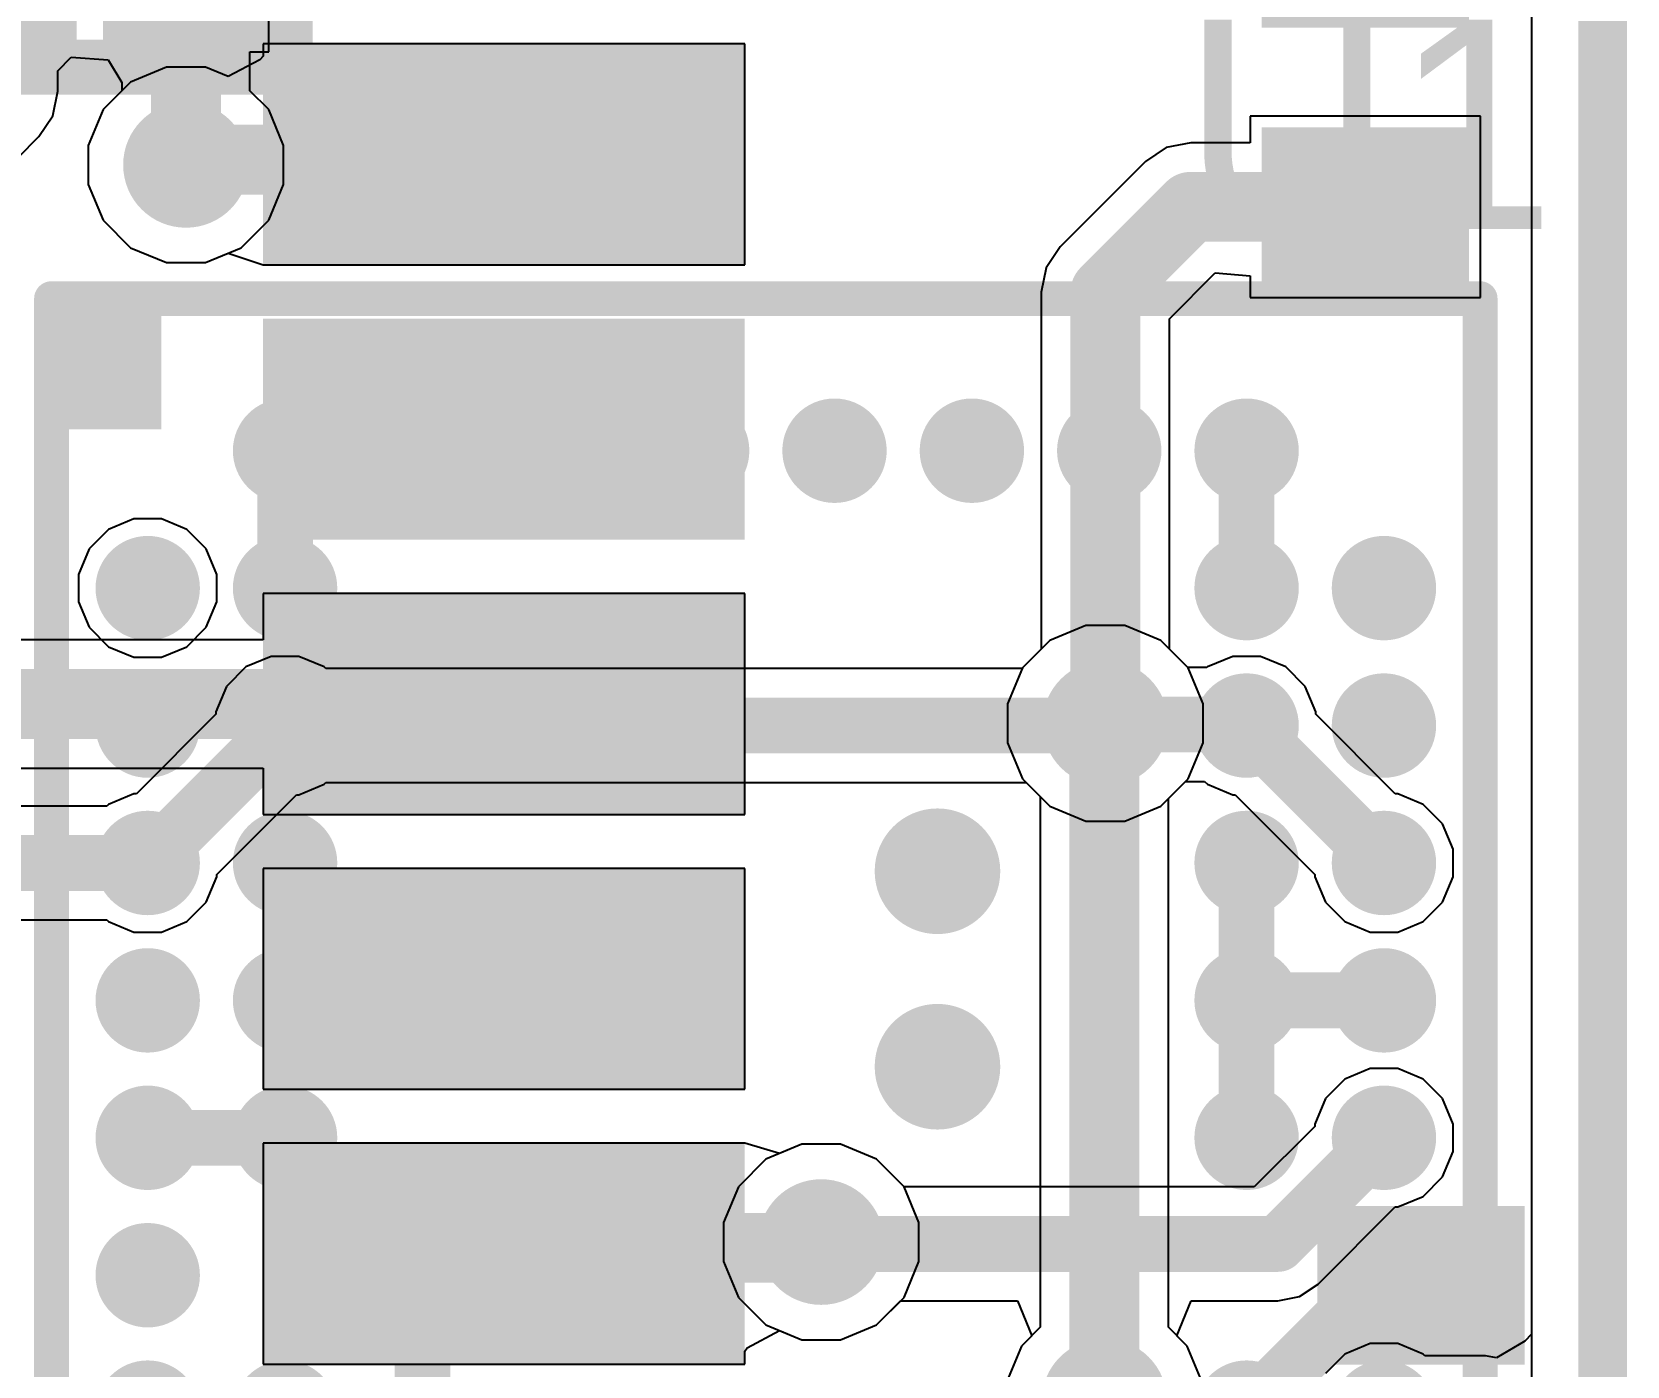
# Model space of a CAD drawing. Header units: millimetres. Extents: x -2.7 to 9.1, y -0.1 to 18.7.
# Drawn here: x 3.28 to 9.09, y 7.6 to 12.45 of the extents above; entities that cross this region are included whole.
import ezdxf

# ---------------------------------------------------------------- set-up
doc = ezdxf.new("R2010")
doc.units = ezdxf.units.MM
for name, color, linetype in [('BottomLayer', 5, 'Continuous'), ('BottomPaste', 16, 'Continuous'), ('BottomSolder', 6, 'Continuous'), ('Mechanical2', 216, 'Continuous'), ('TopLayer', 1, 'Continuous'), ('TopOverlay', 2, 'Continuous'), ('TopPaste', 8, 'Continuous'), ('TopSolder', 216, 'Continuous'), ('ViaHoleLayer', 16, 'Continuous')]:
    doc.layers.add(name, color=color, linetype=linetype)
doc.styles.add('Arial', font='', dxfattribs={"height": 0.2})
doc.styles.get('Arial').set_extended_font_data('Arial')

# ---------------------------------------------------------------- blocks, each defined once
blk = doc.blocks.new('50_FCCSP__5_2X5_5__3')
at = {"layer": 'TopLayer'}
h = blk.add_hatch(color=1, dxfattribs=at)
edge = h.paths.add_edge_path()
edge.add_arc((-1.75000158, 2.25000058), 0.1499997, 0, 360)
h = blk.add_hatch(color=1, dxfattribs=at)
edge = h.paths.add_edge_path()
edge.add_arc((-1.25000004, 2.25000058), 0.1499997, 0, 360)
h = blk.add_hatch(color=1, dxfattribs=at)
edge = h.paths.add_edge_path()
edge.add_arc((-0.75000104, 2.25000058), 0.1499997, 0, 360)
h = blk.add_hatch(color=1, dxfattribs=at)
edge = h.paths.add_edge_path()
edge.add_arc((-0.2499995, 2.25000058), 0.1499997, 0, 360)
h = blk.add_hatch(color=1, dxfattribs=at)
edge = h.paths.add_edge_path()
edge.add_arc((0.2499995, 2.25000058), 0.1499997, 0, 360)
h = blk.add_hatch(color=1, dxfattribs=at)
edge = h.paths.add_edge_path()
edge.add_arc((0.7499985, 2.25000058), 0.1499997, 0, 360)
h = blk.add_hatch(color=1, dxfattribs=at)
edge = h.paths.add_edge_path()
edge.add_arc((1.25000004, 2.25000058), 0.1499997, 0, 360)
h = blk.add_hatch(color=1, dxfattribs=at)
edge = h.paths.add_edge_path()
edge.add_arc((1.74999904, 2.25000058), 0.1499997, 0, 360)
h = blk.add_hatch(color=1, dxfattribs=at)
edge = h.paths.add_edge_path()
edge.add_arc((-2.25000058, 1.75000158), 0.1499997, 0, 360)
h = blk.add_hatch(color=1, dxfattribs=at)
edge = h.paths.add_edge_path()
edge.add_arc((-1.75000158, 1.75000158), 0.1499997, 0, 360)
h = blk.add_hatch(color=1, dxfattribs=at)
edge = h.paths.add_edge_path()
edge.add_arc((1.74999904, 1.75000158), 0.1499997, 0, 360)
h = blk.add_hatch(color=1, dxfattribs=at)
edge = h.paths.add_edge_path()
edge.add_arc((2.25000058, 1.75000158), 0.1499997, 0, 360)
h = blk.add_hatch(color=1, dxfattribs=at)
edge = h.paths.add_edge_path()
edge.add_arc((-2.25000058, 1.25000004), 0.1499997, 0, 360)
h = blk.add_hatch(color=1, dxfattribs=at)
edge = h.paths.add_edge_path()
edge.add_arc((-1.75000158, 1.25000004), 0.1499997, 0, 360)
h = blk.add_hatch(color=1, dxfattribs=at)
edge = h.paths.add_edge_path()
edge.add_arc((1.74999904, 1.25000004), 0.1499997, 0, 360)
h = blk.add_hatch(color=1, dxfattribs=at)
edge = h.paths.add_edge_path()
edge.add_arc((2.25000058, 1.25000004), 0.1499997, 0, 360)
h = blk.add_hatch(color=1, dxfattribs=at)
edge = h.paths.add_edge_path()
edge.add_arc((-2.25000058, 0.75000104), 0.1499997, 0, 360)
h = blk.add_hatch(color=1, dxfattribs=at)
edge = h.paths.add_edge_path()
edge.add_arc((-1.75000158, 0.75000104), 0.1499997, 0, 360)
h = blk.add_hatch(color=1, dxfattribs=at)
edge = h.paths.add_edge_path()
edge.add_arc((1.74999904, 0.75000104), 0.1499997, 0, 360)
h = blk.add_hatch(color=1, dxfattribs=at)
edge = h.paths.add_edge_path()
edge.add_arc((2.25000058, 0.75000104), 0.1499997, 0, 360)
h = blk.add_hatch(color=1, dxfattribs=at)
edge = h.paths.add_edge_path()
edge.add_arc((-2.25000058, 0.2499995), 0.1499997, 0, 360)
h = blk.add_hatch(color=1, dxfattribs=at)
edge = h.paths.add_edge_path()
edge.add_arc((-1.75000158, 0.2499995), 0.1499997, 0, 360)
h = blk.add_hatch(color=1, dxfattribs=at)
edge = h.paths.add_edge_path()
edge.add_arc((1.74999904, 0.2499995), 0.1499997, 0, 360)
h = blk.add_hatch(color=1, dxfattribs=at)
edge = h.paths.add_edge_path()
edge.add_arc((2.25000058, 0.2499995), 0.1499997, 0, 360)
h = blk.add_hatch(color=1, dxfattribs=at)
edge = h.paths.add_edge_path()
edge.add_arc((-2.25000058, -0.2499995), 0.1499997, 0, 360)
h = blk.add_hatch(color=1, dxfattribs=at)
edge = h.paths.add_edge_path()
edge.add_arc((-1.75000158, -0.2499995), 0.1499997, 0, 360)
h = blk.add_hatch(color=1, dxfattribs=at)
edge = h.paths.add_edge_path()
edge.add_arc((1.74999904, -0.2499995), 0.1499997, 0, 360)
h = blk.add_hatch(color=1, dxfattribs=at)
edge = h.paths.add_edge_path()
edge.add_arc((2.25000058, -0.2499995), 0.1499997, 0, 360)
h = blk.add_hatch(color=1, dxfattribs=at)
edge = h.paths.add_edge_path()
edge.add_arc((-2.25000058, -0.7499985), 0.1499997, 0, 360)
h = blk.add_hatch(color=1, dxfattribs=at)
edge = h.paths.add_edge_path()
edge.add_arc((2.25000058, -0.7499985), 0.1499997, 0, 360)
at = {"layer": 'TopOverlay'}
blk.add_hatch(color=2, dxfattribs=at).paths.add_polyline_path([(-2.5908, 2.32760012), (-2.20060012, 2.32760012), (-2.20060012, 2.794), (-2.5908, 2.794)])
at = {"layer": 'TopPaste'}
h = blk.add_hatch(color=8, dxfattribs=at)
edge = h.paths.add_edge_path()
edge.add_arc((-1.75000158, 2.25000058), 0.1499997, 0, 360)
h = blk.add_hatch(color=8, dxfattribs=at)
edge = h.paths.add_edge_path()
edge.add_arc((-1.25000004, 2.25000058), 0.1499997, 0, 360)
h = blk.add_hatch(color=8, dxfattribs=at)
edge = h.paths.add_edge_path()
edge.add_arc((-0.75000104, 2.25000058), 0.1499997, 0, 360)
h = blk.add_hatch(color=8, dxfattribs=at)
edge = h.paths.add_edge_path()
edge.add_arc((-0.2499995, 2.25000058), 0.1499997, 0, 360)
h = blk.add_hatch(color=8, dxfattribs=at)
edge = h.paths.add_edge_path()
edge.add_arc((0.2499995, 2.25000058), 0.1499997, 0, 360)
h = blk.add_hatch(color=8, dxfattribs=at)
edge = h.paths.add_edge_path()
edge.add_arc((0.7499985, 2.25000058), 0.1499997, 0, 360)
h = blk.add_hatch(color=8, dxfattribs=at)
edge = h.paths.add_edge_path()
edge.add_arc((1.25000004, 2.25000058), 0.1499997, 0, 360)
h = blk.add_hatch(color=8, dxfattribs=at)
edge = h.paths.add_edge_path()
edge.add_arc((1.74999904, 2.25000058), 0.1499997, 0, 360)
h = blk.add_hatch(color=8, dxfattribs=at)
edge = h.paths.add_edge_path()
edge.add_arc((-2.25000058, 1.75000158), 0.1499997, 0, 360)
h = blk.add_hatch(color=8, dxfattribs=at)
edge = h.paths.add_edge_path()
edge.add_arc((-1.75000158, 1.75000158), 0.1499997, 0, 360)
h = blk.add_hatch(color=8, dxfattribs=at)
edge = h.paths.add_edge_path()
edge.add_arc((1.74999904, 1.75000158), 0.1499997, 0, 360)
h = blk.add_hatch(color=8, dxfattribs=at)
edge = h.paths.add_edge_path()
edge.add_arc((2.25000058, 1.75000158), 0.1499997, 0, 360)
h = blk.add_hatch(color=8, dxfattribs=at)
edge = h.paths.add_edge_path()
edge.add_arc((-2.25000058, 1.25000004), 0.1499997, 0, 360)
h = blk.add_hatch(color=8, dxfattribs=at)
edge = h.paths.add_edge_path()
edge.add_arc((-1.75000158, 1.25000004), 0.1499997, 0, 360)
h = blk.add_hatch(color=8, dxfattribs=at)
edge = h.paths.add_edge_path()
edge.add_arc((1.74999904, 1.25000004), 0.1499997, 0, 360)
h = blk.add_hatch(color=8, dxfattribs=at)
edge = h.paths.add_edge_path()
edge.add_arc((2.25000058, 1.25000004), 0.1499997, 0, 360)
h = blk.add_hatch(color=8, dxfattribs=at)
edge = h.paths.add_edge_path()
edge.add_arc((-2.25000058, 0.75000104), 0.1499997, 0, 360)
h = blk.add_hatch(color=8, dxfattribs=at)
edge = h.paths.add_edge_path()
edge.add_arc((-1.75000158, 0.75000104), 0.1499997, 0, 360)
h = blk.add_hatch(color=8, dxfattribs=at)
edge = h.paths.add_edge_path()
edge.add_arc((1.74999904, 0.75000104), 0.1499997, 0, 360)
h = blk.add_hatch(color=8, dxfattribs=at)
edge = h.paths.add_edge_path()
edge.add_arc((2.25000058, 0.75000104), 0.1499997, 0, 360)
h = blk.add_hatch(color=8, dxfattribs=at)
edge = h.paths.add_edge_path()
edge.add_arc((-2.25000058, 0.2499995), 0.1499997, 0, 360)
h = blk.add_hatch(color=8, dxfattribs=at)
edge = h.paths.add_edge_path()
edge.add_arc((-1.75000158, 0.2499995), 0.1499997, 0, 360)
h = blk.add_hatch(color=8, dxfattribs=at)
edge = h.paths.add_edge_path()
edge.add_arc((1.74999904, 0.2499995), 0.1499997, 0, 360)
h = blk.add_hatch(color=8, dxfattribs=at)
edge = h.paths.add_edge_path()
edge.add_arc((2.25000058, 0.2499995), 0.1499997, 0, 360)
h = blk.add_hatch(color=8, dxfattribs=at)
edge = h.paths.add_edge_path()
edge.add_arc((-2.25000058, -0.2499995), 0.1499997, 0, 360)
h = blk.add_hatch(color=8, dxfattribs=at)
edge = h.paths.add_edge_path()
edge.add_arc((-1.75000158, -0.2499995), 0.1499997, 0, 360)
h = blk.add_hatch(color=8, dxfattribs=at)
edge = h.paths.add_edge_path()
edge.add_arc((1.74999904, -0.2499995), 0.1499997, 0, 360)
h = blk.add_hatch(color=8, dxfattribs=at)
edge = h.paths.add_edge_path()
edge.add_arc((2.25000058, -0.2499995), 0.1499997, 0, 360)
h = blk.add_hatch(color=8, dxfattribs=at)
edge = h.paths.add_edge_path()
edge.add_arc((-2.25000058, -0.7499985), 0.1499997, 0, 360)
h = blk.add_hatch(color=8, dxfattribs=at)
edge = h.paths.add_edge_path()
edge.add_arc((2.25000058, -0.7499985), 0.1499997, 0, 360)
at = {"layer": 'TopSolder'}
h = blk.add_hatch(color=216, dxfattribs=at)
edge = h.paths.add_edge_path()
edge.add_arc((-1.75000158, 2.25000058), 0.18999962, 0, 360)
h = blk.add_hatch(color=216, dxfattribs=at)
edge = h.paths.add_edge_path()
edge.add_arc((-1.25000004, 2.25000058), 0.18999962, 0, 360)
h = blk.add_hatch(color=216, dxfattribs=at)
edge = h.paths.add_edge_path()
edge.add_arc((-0.75000104, 2.25000058), 0.18999962, 0, 360)
h = blk.add_hatch(color=216, dxfattribs=at)
edge = h.paths.add_edge_path()
edge.add_arc((-0.2499995, 2.25000058), 0.18999962, 0, 360)
h = blk.add_hatch(color=216, dxfattribs=at)
edge = h.paths.add_edge_path()
edge.add_arc((0.2499995, 2.25000058), 0.18999962, 0, 360)
h = blk.add_hatch(color=216, dxfattribs=at)
edge = h.paths.add_edge_path()
edge.add_arc((0.7499985, 2.25000058), 0.18999962, 0, 360)
h = blk.add_hatch(color=216, dxfattribs=at)
edge = h.paths.add_edge_path()
edge.add_arc((1.25000004, 2.25000058), 0.18999962, 0, 360)
h = blk.add_hatch(color=216, dxfattribs=at)
edge = h.paths.add_edge_path()
edge.add_arc((1.74999904, 2.25000058), 0.18999962, 0, 360)
h = blk.add_hatch(color=216, dxfattribs=at)
edge = h.paths.add_edge_path()
edge.add_arc((-2.25000058, 1.75000158), 0.18999962, 0, 360)
h = blk.add_hatch(color=216, dxfattribs=at)
edge = h.paths.add_edge_path()
edge.add_arc((-1.75000158, 1.75000158), 0.18999962, 0, 360)
h = blk.add_hatch(color=216, dxfattribs=at)
edge = h.paths.add_edge_path()
edge.add_arc((1.74999904, 1.75000158), 0.18999962, 0, 360)
h = blk.add_hatch(color=216, dxfattribs=at)
edge = h.paths.add_edge_path()
edge.add_arc((2.25000058, 1.75000158), 0.18999962, 0, 360)
h = blk.add_hatch(color=216, dxfattribs=at)
edge = h.paths.add_edge_path()
edge.add_arc((-2.25000058, 1.25000004), 0.18999962, 0, 360)
h = blk.add_hatch(color=216, dxfattribs=at)
edge = h.paths.add_edge_path()
edge.add_arc((-1.75000158, 1.25000004), 0.18999962, 0, 360)
h = blk.add_hatch(color=216, dxfattribs=at)
edge = h.paths.add_edge_path()
edge.add_arc((1.74999904, 1.25000004), 0.18999962, 0, 360)
h = blk.add_hatch(color=216, dxfattribs=at)
edge = h.paths.add_edge_path()
edge.add_arc((2.25000058, 1.25000004), 0.18999962, 0, 360)
h = blk.add_hatch(color=216, dxfattribs=at)
edge = h.paths.add_edge_path()
edge.add_arc((-2.25000058, 0.75000104), 0.18999962, 0, 360)
h = blk.add_hatch(color=216, dxfattribs=at)
edge = h.paths.add_edge_path()
edge.add_arc((-1.75000158, 0.75000104), 0.18999962, 0, 360)
h = blk.add_hatch(color=216, dxfattribs=at)
edge = h.paths.add_edge_path()
edge.add_arc((1.74999904, 0.75000104), 0.18999962, 0, 360)
h = blk.add_hatch(color=216, dxfattribs=at)
edge = h.paths.add_edge_path()
edge.add_arc((2.25000058, 0.75000104), 0.18999962, 0, 360)
h = blk.add_hatch(color=216, dxfattribs=at)
edge = h.paths.add_edge_path()
edge.add_arc((-2.25000058, 0.2499995), 0.18999962, 0, 360)
h = blk.add_hatch(color=216, dxfattribs=at)
edge = h.paths.add_edge_path()
edge.add_arc((-1.75000158, 0.2499995), 0.18999962, 0, 360)
h = blk.add_hatch(color=216, dxfattribs=at)
edge = h.paths.add_edge_path()
edge.add_arc((1.74999904, 0.2499995), 0.18999962, 0, 360)
h = blk.add_hatch(color=216, dxfattribs=at)
edge = h.paths.add_edge_path()
edge.add_arc((2.25000058, 0.2499995), 0.18999962, 0, 360)
h = blk.add_hatch(color=216, dxfattribs=at)
edge = h.paths.add_edge_path()
edge.add_arc((-2.25000058, -0.2499995), 0.18999962, 0, 360)
h = blk.add_hatch(color=216, dxfattribs=at)
edge = h.paths.add_edge_path()
edge.add_arc((-1.75000158, -0.2499995), 0.18999962, 0, 360)
h = blk.add_hatch(color=216, dxfattribs=at)
edge = h.paths.add_edge_path()
edge.add_arc((1.74999904, -0.2499995), 0.18999962, 0, 360)
h = blk.add_hatch(color=216, dxfattribs=at)
edge = h.paths.add_edge_path()
edge.add_arc((2.25000058, -0.2499995), 0.18999962, 0, 360)
h = blk.add_hatch(color=216, dxfattribs=at)
edge = h.paths.add_edge_path()
edge.add_arc((-2.25000058, -0.7499985), 0.18999962, 0, 360)
h = blk.add_hatch(color=216, dxfattribs=at)
edge = h.paths.add_edge_path()
edge.add_arc((2.25000058, -0.7499985), 0.18999962, 0, 360)
h = blk.add_hatch(color=216, dxfattribs=at)
edge = h.paths.add_edge_path()
edge.add_arc((-2.25000058, -1.25000004), 0.18999962, 0, 360)
h = blk.add_hatch(color=216, dxfattribs=at)
edge = h.paths.add_edge_path()
edge.add_arc((-1.75000158, -1.25000004), 0.18999962, 0, 360)
h = blk.add_hatch(color=216, dxfattribs=at)
edge = h.paths.add_edge_path()
edge.add_arc((1.74999904, -1.25000004), 0.18999962, 0, 360)
h = blk.add_hatch(color=216, dxfattribs=at)
edge = h.paths.add_edge_path()
edge.add_arc((2.25000058, -1.25000004), 0.18999962, 0, 360)
at = {"layer": 'TopOverlay', "const_width": 0.127}
for points in [[(-2.59999988, -2.80319988), (-2.59999988, 2.80319988)], [(-2.59999988, 2.80319988), (2.59999988, 2.80319988)], [(2.59999988, -2.80319988), (2.59999988, 2.80319988)]]:
    blk.add_lwpolyline(points, dxfattribs=at)
at = {"layer": 'TopOverlay', "const_width": 0.0635}
for points in [[(-2.63174988, 2.80319988, 1), (-2.56824988, 2.80319988, 1)], [(-2.63174988, 2.80319988, 1), (-2.56824988, 2.80319988, 1)], [(2.56824988, 2.80319988, 1), (2.63174988, 2.80319988, 1)], [(2.56824988, 2.80319988, 1), (2.63174988, 2.80319988, 1)]]:
    blk.add_lwpolyline(points, format="xyb", close=True, dxfattribs=at)
blk = doc.blocks.new('SM10B_SRSS_TB_LF__SN__B_4')
at = {"layer": 'BottomLayer'}
for points in [[(0.20000214, -1.16250212), (0.8000009399999999, -1.16250212), (0.8000009399999999, -2.71250156), (0.20000214, -2.71250156)], [(1.20000268, -1.16250212), (1.80000148, -1.16250212), (1.80000148, -2.71250156), (1.20000268, -2.71250156)], [(2.20000322, -1.16250212), (2.80000202, -1.16250212), (2.80000202, -2.71250156), (2.20000322, -2.71250156)], [(3.20000376, -1.16250212), (3.80000256, -1.16250212), (3.80000256, -2.71250156), (3.20000376, -2.71250156)], [(4.2000043, -1.16250212), (4.8000031, -1.16250212), (4.8000031, -2.71250156), (4.2000043, -2.71250156)]]:
    blk.add_hatch(color=5, dxfattribs=at).paths.add_polyline_path(points)
at = {"layer": 'BottomPaste'}
for points in [[(0.20000214, -1.16250212), (0.8000009399999999, -1.16250212), (0.8000009399999999, -2.71250156), (0.20000214, -2.71250156)], [(1.20000268, -1.16250212), (1.80000148, -1.16250212), (1.80000148, -2.71250156), (1.20000268, -2.71250156)], [(2.20000322, -1.16250212), (2.80000202, -1.16250212), (2.80000202, -2.71250156), (2.20000322, -2.71250156)], [(3.20000376, -1.16250212), (3.80000256, -1.16250212), (3.80000256, -2.71250156), (3.20000376, -2.71250156)], [(4.2000043, -1.16250212), (4.8000031, -1.16250212), (4.8000031, -2.71250156), (4.2000043, -2.71250156)]]:
    blk.add_hatch(color=16, dxfattribs=at).paths.add_polyline_path(points)
at = {"layer": 'BottomSolder'}
for points in [[(0.09840214, -1.06090212), (0.90160094, -1.06090212), (0.90160094, -2.81410156), (0.09840214, -2.81410156)], [(1.09840268, -1.06090212), (1.90160148, -1.06090212), (1.90160148, -2.81410156), (1.09840268, -2.81410156)], [(2.09840322, -1.06090212), (2.90160202, -1.06090212), (2.90160202, -2.81410156), (2.09840322, -2.81410156)], [(3.09840376, -1.06090212), (3.90160256, -1.06090212), (3.90160256, -2.81410156), (3.09840376, -2.81410156)], [(4.0984043, -1.06090212), (4.9016031, -1.06090212), (4.9016031, -2.81410156), (4.0984043, -2.81410156)]]:
    blk.add_hatch(color=6, dxfattribs=at).paths.add_polyline_path(points)
blk = doc.blocks.new('IND_0402_5')
at = {"layer": 'TopLayer'}
for points in [[(-0.5499989, 0.2999994), (-0.1499997, 0.2999994), (-0.1499997, -0.2999994), (-0.5499989, -0.2999994)], [(0.15000224, 0.2999994), (0.55000144, 0.2999994), (0.55000144, -0.2999994), (0.15000224, -0.2999994)]]:
    blk.add_hatch(color=1, dxfattribs=at).paths.add_polyline_path(points)
at = {"layer": 'TopPaste'}
for points in [[(-0.5499989, 0.2999994), (-0.1499997, 0.2999994), (-0.1499997, -0.2999994), (-0.5499989, -0.2999994)], [(0.15000224, 0.2999994), (0.55000144, 0.2999994), (0.55000144, -0.2999994), (0.15000224, -0.2999994)]]:
    blk.add_hatch(color=8, dxfattribs=at).paths.add_polyline_path(points)
at = {"layer": 'TopSolder'}
for points in [[(-0.6515989, 0.4015993999999999), (-0.0483997, 0.4015993999999999), (-0.0483997, -0.4015993999999999), (-0.6515989, -0.4015993999999999)], [(0.04840224, 0.4015993999999999), (0.65160144, 0.4015993999999999), (0.65160144, -0.4015993999999999), (0.04840224, -0.4015993999999999)]]:
    blk.add_hatch(color=216, dxfattribs=at).paths.add_polyline_path(points)
at = {"layer": 'TopOverlay', "const_width": 0.1999996}
for points in [[(-0.7111999999999999, 0.4571999999999999), (-0.3048, 0.4571999999999999)], [(-0.7111999999999999, -0.4571999999999999), (-0.7111999999999999, 0.4571999999999999)], [(-0.3048, 0.4571999999999999), (0.7111999999999999, 0.4571999999999999)], [(0.7111999999999999, -0.4571999999999999), (0.7111999999999999, 0.4571999999999999)], [(-0.7111999999999999, -0.4571999999999999), (-0.3048, -0.4571999999999999)], [(-0.3048, -0.4571999999999999), (0.7111999999999999, -0.4571999999999999)]]:
    blk.add_lwpolyline(points, dxfattribs=at)
at = {"layer": 'TopOverlay', "const_width": 0.0999998}
for points in [[(-0.7611998999999999, 0.4571999999999999, 1), (-0.6612001, 0.4571999999999999, 1)], [(-0.7611998999999999, 0.4571999999999999, 1), (-0.6612001, 0.4571999999999999, 1)], [(-0.3547999, 0.4571999999999999, 1), (-0.2548001, 0.4571999999999999, 1)], [(-0.3547999, 0.4571999999999999, 1), (-0.2548001, 0.4571999999999999, 1)], [(0.6612001, 0.4571999999999999, 1), (0.7611998999999999, 0.4571999999999999, 1)], [(0.6612001, 0.4571999999999999, 1), (0.7611998999999999, 0.4571999999999999, 1)], [(-0.7611998999999999, -0.4571999999999999, 1), (-0.6612001, -0.4571999999999999, 1)], [(-0.7611998999999999, -0.4571999999999999, 1), (-0.6612001, -0.4571999999999999, 1)], [(-0.3547999, -0.4571999999999999, 1), (-0.2548001, -0.4571999999999999, 1)], [(-0.3547999, -0.4571999999999999, 1), (-0.2548001, -0.4571999999999999, 1)], [(0.6612001, -0.4571999999999999, 1), (0.7611998999999999, -0.4571999999999999, 1)], [(0.6612001, -0.4571999999999999, 1), (0.7611998999999999, -0.4571999999999999, 1)]]:
    blk.add_lwpolyline(points, format="xyb", close=True, dxfattribs=at)
blk = doc.blocks.new('C___0402_B_9')
at = {"layer": 'BottomLayer'}
for points in [[(-0.2413, 0.3175), (-0.2412999999999999, -0.3175), (-0.6985, -0.3175), (-0.6985, 0.3175)], [(0.6985, 0.3175), (0.6985, -0.3175), (0.2413, -0.3175), (0.2412999999999999, 0.3175)]]:
    blk.add_hatch(color=5, dxfattribs=at).paths.add_polyline_path(points)
at = {"layer": 'BottomPaste'}
for points in [[(-0.2413, 0.3175), (-0.2412999999999999, -0.3175), (-0.6985, -0.3175), (-0.6985, 0.3175)], [(0.6985, 0.3175), (0.6985, -0.3175), (0.2413, -0.3175), (0.2412999999999999, 0.3175)]]:
    blk.add_hatch(color=16, dxfattribs=at).paths.add_polyline_path(points)
at = {"layer": 'BottomSolder'}
for points in [[(-0.18130012, 0.37749988), (-0.18130012, -0.37749988), (-0.7584998799999999, -0.37749988), (-0.7584998799999999, 0.37749988)], [(0.7584998799999999, 0.37749988), (0.7584998799999999, -0.37749988), (0.18130012, -0.37749988), (0.18130012, 0.37749988)]]:
    blk.add_hatch(color=6, dxfattribs=at).paths.add_polyline_path(points)
blk = doc.blocks.new('C___0402_B_10')
at = {"layer": 'BottomLayer'}
for points in [[(-0.2413, 0.3175), (-0.2412999999999999, -0.3175), (-0.6985, -0.3175), (-0.6985, 0.3175)], [(0.6985, 0.3175), (0.6985, -0.3175), (0.2413, -0.3175), (0.2412999999999999, 0.3175)]]:
    blk.add_hatch(color=5, dxfattribs=at).paths.add_polyline_path(points)
at = {"layer": 'BottomPaste'}
for points in [[(-0.2413, 0.3175), (-0.2412999999999999, -0.3175), (-0.6985, -0.3175), (-0.6985, 0.3175)], [(0.6985, 0.3175), (0.6985, -0.3175), (0.2413, -0.3175), (0.2412999999999999, 0.3175)]]:
    blk.add_hatch(color=16, dxfattribs=at).paths.add_polyline_path(points)
at = {"layer": 'BottomSolder'}
for points in [[(-0.18130012, 0.37749988), (-0.18130012, -0.37749988), (-0.7584998799999999, -0.37749988), (-0.7584998799999999, 0.37749988)], [(0.7584998799999999, 0.37749988), (0.7584998799999999, -0.37749988), (0.18130012, -0.37749988), (0.18130012, 0.37749988)]]:
    blk.add_hatch(color=6, dxfattribs=at).paths.add_polyline_path(points)

msp = doc.modelspace()

# ---------------------------------------------------------------- hatches: boundary and pattern name
at = {"layer": 'BottomLayer'}
h = msp.add_hatch(color=5, dxfattribs=at)
edge = h.paths.add_edge_path()
edge.add_arc((3.84299968, 11.9682006), 0.2286, 0, 360)
h = msp.add_hatch(color=5, dxfattribs=at)
edge = h.paths.add_edge_path()
edge.add_arc((7.189624939999999, 9.9362006), 0.2286, 0, 360)
h = msp.add_hatch(color=5, dxfattribs=at)
edge = h.paths.add_edge_path()
edge.add_arc((6.5786, 9.398), 0.2286, 0, 360)
h = msp.add_hatch(color=5, dxfattribs=at)
edge = h.paths.add_edge_path()
edge.add_arc((6.5786, 8.6868), 0.2286, 0, 360)
h = msp.add_hatch(color=5, dxfattribs=at)
edge = h.paths.add_edge_path()
edge.add_arc((6.155359799999999, 8.048881539999998), 0.2286, 0, 360)
h = msp.add_hatch(color=5, dxfattribs=at)
edge = h.paths.add_edge_path()
edge.add_arc((7.18602322, 7.46876078), 0.2286, 0, 360)
at = {"layer": 'TopLayer'}
h = msp.add_hatch(color=1, dxfattribs=at)
edge = h.paths.add_edge_path()
edge.add_arc((3.84299968, 11.9682006), 0.2286, 0, 360)
h = msp.add_hatch(color=1, dxfattribs=at)
edge = h.paths.add_edge_path()
edge.add_arc((7.189624939999999, 9.9362006), 0.2286, 0, 360)
h = msp.add_hatch(color=1, dxfattribs=at)
edge = h.paths.add_edge_path()
edge.add_arc((6.5786, 9.398), 0.2286, 0, 360)
h = msp.add_hatch(color=1, dxfattribs=at)
edge = h.paths.add_edge_path()
edge.add_arc((6.5786, 8.6868), 0.2286, 0, 360)
h = msp.add_hatch(color=1, dxfattribs=at)
edge = h.paths.add_edge_path()
edge.add_arc((6.155359799999999, 8.048881539999998), 0.2286, 0, 360)
h = msp.add_hatch(color=1, dxfattribs=at)
edge = h.paths.add_edge_path()
edge.add_arc((7.18602322, 7.46876078), 0.2286, 0, 360)
at = {"layer": 'ViaHoleLayer'}
h = msp.add_hatch(color=16, dxfattribs=at)
edge = h.paths.add_edge_path()
edge.add_arc((3.84299968, 11.9682006), 0.1016, 0, 360)
h = msp.add_hatch(color=16, dxfattribs=at)
edge = h.paths.add_edge_path()
edge.add_arc((7.189624939999999, 9.9362006), 0.1016, 0, 360)
h = msp.add_hatch(color=16, dxfattribs=at)
edge = h.paths.add_edge_path()
edge.add_arc((6.5786, 9.398), 0.1016, 0, 360)
h = msp.add_hatch(color=16, dxfattribs=at)
edge = h.paths.add_edge_path()
edge.add_arc((6.5786, 8.6868), 0.1016, 0, 360)
h = msp.add_hatch(color=16, dxfattribs=at)
edge = h.paths.add_edge_path()
edge.add_arc((6.155359799999999, 8.048881539999998), 0.1016, 0, 360)

# ---------------------------------------------------------------- linework, layer by layer
at = {"layer": 'BottomLayer'}
for p, q in [((8.74103662, 14.74103732), (8.74103662, 7.2819006)), ((5.87680054, 12.40820226), (4.1236011, 12.40820226)), ((4.1236011, 12.40820226), (4.1236011, 12.36387164)), ((5.87680054, 11.60500346), (5.87680054, 12.40820226)), ((3.772265759999999, 12.3238006), (3.64156752, 12.26966304)), ((3.9137336, 12.3238006), (3.772265759999999, 12.3238006)), ((3.99659856, 12.28947504), (3.9137336, 12.3238006)), ((4.11237176, 12.3505087), (3.99659856, 12.28947504)), ((4.1236011, 12.36387164), (4.11237176, 12.3505087)), ((3.64156752, 12.26966304), (3.541537239999999, 12.16963276)), ((3.541537239999999, 12.16963276), (3.48739968, 12.03893452)), ((8.55469968, 12.1460006), (7.716499679999999, 12.1460006)), ((7.716499679999999, 12.1460006), (7.716499679999999, 12.04887862)), ((8.55469968, 11.4856006), (8.55469968, 12.1460006)), ((3.48739968, 12.03893452), (3.48739968, 11.89746668)), ((7.411405039999999, 12.03113672), (7.335789239999999, 11.98061358)), ((7.500599679999999, 12.04887862), (7.411405039999999, 12.03113672)), ((7.716499679999999, 12.04887862), (7.500599679999999, 12.04887862)), ((7.335789239999999, 11.98061358), (7.0248145, 11.6696363)), ((3.48739968, 11.89746668), (3.541537239999999, 11.76676844)), ((3.541537239999999, 11.76676844), (3.64156752, 11.66673816)), ((3.64156752, 11.66673816), (3.772265759999999, 11.6126006)), ((3.9137336, 11.6126006), (3.9966011, 11.64692616)), ((3.9966011, 11.64692616), (4.12360364, 11.60500092)), ((7.0248145, 11.6696363), (6.97428882, 11.5940205)), ((3.772265759999999, 11.6126006), (3.9137336, 11.6126006)), ((4.12360364, 11.60500092), (4.12360364, 11.60500346)), ((4.12360364, 11.60500346), (5.87680054, 11.60500346)), ((6.97428882, 11.5940205), (6.95654692, 11.50482586)), ((7.42270296, 11.408283), (7.589499679999999, 11.57507718)), ((7.589499679999999, 11.57507718), (7.716499679999999, 11.5642644)), ((7.716499679999999, 11.5642644), (7.716499679999999, 11.4856006)), ((6.95654692, 11.50482586), (6.95654692, 10.20601718)), ((7.716499679999999, 11.4856006), (8.55469968, 11.4856006)), ((7.42270296, 10.20601718), (7.42270296, 11.408283)), ((5.87680054, 10.40820118), (4.1236011, 10.40820118)), ((4.1236011, 10.40820118), (4.1236011, 10.2396798)), ((5.87680054, 9.605002379999998), (5.87680054, 10.40820118)), ((4.1236011, 10.2396798), (2.90394136, 10.2396798)), ((6.95654692, 10.20601718), (6.8881625, 10.13763276)), ((7.491087379999999, 10.13763276), (7.42270296, 10.20601718)), ((6.8881625, 10.13763276), (6.83402494, 10.00693452)), ((7.545224939999999, 10.00693452), (7.491087379999999, 10.13763276)), ((6.83402494, 10.00693452), (6.83402494, 9.865466679999999)), ((7.545224939999999, 9.865466679999999), (7.545224939999999, 10.00693452)), ((6.83402494, 9.865466679999999), (6.8881625, 9.73476844)), ((7.491087379999999, 9.73476844), (7.545224939999999, 9.865466679999999)), ((2.8073985, 9.77352376), (4.1236011, 9.77352376)), ((4.1236011, 9.77352376), (4.1236011, 9.605002379999998)), ((6.8881625, 9.73476844), (6.952945199999999, 9.66998574)), ((7.419101239999999, 9.6627823), (7.491087379999999, 9.73476844)), ((6.952945199999999, 9.66998574), (6.952945199999999, 7.73857736)), ((7.419101239999999, 7.73857736), (7.419101239999999, 9.6627823)), ((4.1236011, 9.605002379999998), (5.87680054, 9.605002379999998)), ((5.87680054, 9.408200639999999), (4.1236011, 9.408200639999999)), ((4.1236011, 9.408200639999999), (4.1236011, 8.60500184)), ((5.87680054, 8.60500184), (5.87680054, 9.408200639999999)), ((4.1236011, 8.60500184), (5.87680054, 8.60500184)), ((5.876797999999999, 8.408200099999998), (4.1236011, 8.408200099999998)), ((4.1236011, 8.408200099999998), (4.1236011, 7.6050013)), ((6.003800539999999, 8.3710018), (5.876797999999999, 8.408202639999999)), ((5.876797999999999, 8.408202639999999), (5.876797999999999, 8.408200099999998)), ((6.084625879999999, 8.404481539999999), (6.003800539999999, 8.3710018)), ((6.22609372, 8.404481539999999), (6.084625879999999, 8.404481539999999)), ((6.356791959999999, 8.35034398), (6.22609372, 8.404481539999999)), ((6.456822239999999, 8.2503137), (6.356791959999999, 8.35034398)), ((6.510959799999999, 8.11961546), (6.456822239999999, 8.2503137)), ((6.510959799999999, 7.97814762), (6.510959799999999, 8.11961546)), ((6.456822239999999, 7.84744938), (6.510959799999999, 7.97814762)), ((6.356791959999999, 7.7474191), (6.456822239999999, 7.84744938)), ((5.8857769, 7.663428919999999), (6.00380308, 7.72676128)), ((6.00380308, 7.72676128), (6.084625879999999, 7.69328154)), ((6.22609372, 7.69328154), (6.356791959999999, 7.7474191)), ((6.952945199999999, 7.73857736), (6.884560779999999, 7.670192940000001)), ((7.48748566, 7.670192940000001), (7.419101239999999, 7.73857736)), ((6.084625879999999, 7.69328154), (6.22609372, 7.69328154)), ((6.884560779999999, 7.670192940000001), (6.830423219999999, 7.5394947)), ((7.54162322, 7.5394947), (7.48748566, 7.670192940000001)), ((5.87680054, 7.65236468), (5.8857769, 7.663428919999999)), ((5.87680054, 7.6050013), (5.87680054, 7.65236468)), ((4.1236011, 7.6050013), (5.87680054, 7.6050013))]:
    msp.add_line(p, q, dxfattribs=at)
at = {"layer": 'BottomLayer', "const_width": 0.254}
for points in [[(3.84299968, 11.9682006), (3.86219954, 11.98740046)], [(3.86219954, 11.98740046), (4.9425987, 11.98740046)], [(4.9425987, 11.98740046), (4.96179856, 11.9682006)], [(4.96179856, 11.9682006), (5.00020082, 12.00660286)], [(7.189624939999999, 11.50482586), (7.500599679999999, 11.8158006)], [(7.500599679999999, 11.8158006), (8.13559968, 11.8158006)], [(7.189624939999999, 9.9362006), (7.189624939999999, 11.50482586)], [(2.8073985, 10.00660178), (5.00020082, 10.00660178)], [(7.18602322, 7.46876078), (7.18602322, 9.9362006)], [(5.00020082, 8.0066007), (5.02134124, 8.02774112)], [(5.02134124, 8.02774112), (6.134219379999999, 8.02774112)], [(6.134219379999999, 8.02774112), (6.155359799999999, 8.048881539999998)]]:
    msp.add_lwpolyline(points, dxfattribs=at)
at = {"layer": 'BottomLayer', "const_width": 0.127}
for points in [[(3.77949968, 11.9682006, 1), (3.90649968, 11.9682006, 1)], [(3.79869954, 11.98740046, 1), (3.92569954, 11.98740046, 1)], [(3.79869954, 11.98740046, 1), (3.92569954, 11.98740046, 1)], [(4.879098699999999, 11.98740046, 1), (5.0060987, 11.98740046, 1)], [(4.879098699999999, 11.98740046, 1), (5.0060987, 11.98740046, 1)], [(4.89829856, 11.9682006, 1), (5.02529856, 11.9682006, 1)], [(4.89829856, 11.9682006, 1), (5.02529856, 11.9682006, 1)], [(4.93670082, 12.00660286, 1), (5.063700819999999, 12.00660286, 1)], [(7.437099679999999, 11.8158006, 1), (7.564099679999999, 11.8158006, 1)], [(7.437099679999999, 11.8158006, 1), (7.564099679999999, 11.8158006, 1)], [(8.072099679999999, 11.8158006, 1), (8.19909968, 11.8158006, 1)], [(7.126124939999999, 11.50482586, 1), (7.253124939999999, 11.50482586, 1)], [(7.126124939999999, 11.50482586, 1), (7.253124939999999, 11.50482586, 1)], [(4.93670082, 10.00660178, 1), (5.063700819999999, 10.00660178, 1)], [(7.12252322, 9.9362006, 1), (7.249523219999999, 9.9362006, 1)], [(7.126124939999999, 9.9362006, 1), (7.253124939999999, 9.9362006, 1)], [(4.93670082, 8.0066007, 1), (5.063700819999999, 8.0066007, 1)], [(4.95784124, 8.02774112, 1), (5.084841239999999, 8.02774112, 1)], [(4.95784124, 8.02774112, 1), (5.084841239999999, 8.02774112, 1)], [(6.070719379999999, 8.02774112, 1), (6.19771938, 8.02774112, 1)], [(6.070719379999999, 8.02774112, 1), (6.19771938, 8.02774112, 1)], [(6.0918598, 8.048881539999998, 1), (6.2188598, 8.048881539999998, 1)]]:
    msp.add_lwpolyline(points, format="xyb", close=True, dxfattribs=at)
at = {"layer": 'Mechanical2', "const_width": 0.1778}
msp.add_lwpolyline([(8.99999978, 0), (8.99999978, 15.00000048)], dxfattribs=at)
at = {"layer": 'TopLayer'}
for p, q in [((8.74103662, 14.74103732), (8.74103662, 7.7135863)), ((4.14459928, 12.3794012), (4.14459928, 13.1826)), ((4.0760777, 12.23801718), (4.0760777, 12.3794012)), ((4.0760777, 12.3794012), (4.14459928, 12.3794012)), ((3.37607656, 12.31087708), (3.42561164, 12.36040962)), ((3.37607656, 12.23619854), (3.37607656, 12.31087708)), ((3.42561164, 12.36040962), (3.559464559999999, 12.35009976)), ((3.559464559999999, 12.35009976), (3.60992166, 12.26827366)), ((3.60992166, 12.26827366), (3.60992166, 12.23801718)), ((3.35833466, 12.14700136), (3.37607656, 12.23619854)), ((3.60992166, 12.23801718), (3.541537239999999, 12.16963276)), ((4.14446212, 12.16963276), (4.0760777, 12.23801718)), ((3.30780898, 12.07138556), (3.35833466, 12.14700136)), ((3.541537239999999, 12.16963276), (3.48739968, 12.03893452)), ((4.19859968, 12.03893452), (4.14446212, 12.16963276)), ((3.15411104, 11.91769016), (3.30780898, 12.07138556)), ((3.48739968, 12.03893452), (3.48739968, 11.89746668)), ((4.19859968, 11.89746668), (4.19859968, 12.03893452)), ((3.48739968, 11.89746668), (3.541537239999999, 11.76676844)), ((4.14446212, 11.76676844), (4.19859968, 11.89746668)), ((3.541537239999999, 11.76676844), (3.64156752, 11.66673816)), ((4.04443184, 11.66673816), (4.14446212, 11.76676844)), ((3.64156752, 11.66673816), (3.772265759999999, 11.6126006)), ((3.9137336, 11.6126006), (4.04443184, 11.66673816)), ((3.772265759999999, 11.6126006), (3.9137336, 11.6126006)), ((3.56128066, 10.64149764), (3.49050356, 10.57072054)), ((3.65375444, 10.67980084), (3.56128066, 10.64149764)), ((3.75384568, 10.67980084), (3.65375444, 10.67980084)), ((3.84631946, 10.64149764), (3.75384568, 10.67980084)), ((3.91709656, 10.57072054), (3.84631946, 10.64149764)), ((3.49050356, 10.57072054), (3.45220036, 10.47824676)), ((3.95539976, 10.47824676), (3.91709656, 10.57072054)), ((3.45220036, 10.47824676), (3.45220036, 10.37815552)), ((3.95539976, 10.37815552), (3.95539976, 10.47824676)), ((3.45220036, 10.37815552), (3.49050356, 10.28568174)), ((3.91709656, 10.28568174), (3.95539976, 10.37815552)), ((3.49050356, 10.28568174), (3.56128066, 10.21490464)), ((3.84631946, 10.21490464), (3.91709656, 10.28568174)), ((7.11889102, 10.2918006), (6.988192779999999, 10.23766304)), ((7.26035886, 10.2918006), (7.11889102, 10.2918006)), ((7.391057099999999, 10.23766304), (7.26035886, 10.2918006)), ((6.988192779999999, 10.23766304), (6.8881625, 10.13763276)), ((7.489339859999999, 10.13938028), (7.391057099999999, 10.23766304)), ((3.56128066, 10.21490464), (3.65375444, 10.17660144)), ((3.65375444, 10.17660144), (3.75384568, 10.17660144)), ((3.75384568, 10.17660144), (3.84631946, 10.21490464)), ((4.15375344, 10.1797993), (4.06127966, 10.1414961)), ((4.253844679999999, 10.1797993), (4.15375344, 10.1797993)), ((4.346318459999999, 10.1414961), (4.253844679999999, 10.1797993)), ((7.65375406, 10.1797993), (7.56128028, 10.1414961)), ((7.7538453, 10.1797993), (7.65375406, 10.1797993)), ((7.84631908, 10.1414961), (7.7538453, 10.1797993)), ((4.06127966, 10.1414961), (3.99050256, 10.070719)), ((4.352434779999999, 10.13537978), (4.346318459999999, 10.1414961)), ((6.88723032, 10.13537978), (4.352434779999999, 10.13537978)), ((6.8881625, 10.13763276), (6.88723032, 10.13537978)), ((7.55916446, 10.13938028), (7.489339859999999, 10.13938028)), ((7.56128028, 10.1414961), (7.55916446, 10.13938028)), ((7.91709618, 10.070719), (7.84631908, 10.1414961)), ((3.99050256, 10.070719), (3.95219936, 9.97824522)), ((7.955399379999999, 9.97824522), (7.91709618, 10.070719)), ((3.95219936, 9.96959906), (3.6624006, 9.6798003)), ((3.95219936, 9.97824522), (3.95219936, 9.96959906)), ((7.955399379999999, 9.96959906), (7.955399379999999, 9.97824522)), ((8.24519814, 9.6798003), (7.955399379999999, 9.96959906)), ((4.253844679999999, 9.6765999), (4.346318459999999, 9.714903099999999)), ((4.346318459999999, 9.714903099999999), (4.352434779999999, 9.72101942)), ((4.352434779999999, 9.72101942), (6.90191152, 9.72101942)), ((6.90191152, 9.72101942), (6.988192779999999, 9.63473816)), ((7.391057099999999, 9.63473816), (7.481338859999999, 9.72501992)), ((7.481338859999999, 9.72501992), (7.55116346, 9.72501992)), ((7.55116346, 9.72501992), (7.56128028, 9.714903099999999)), ((7.56128028, 9.714903099999999), (7.65375406, 9.6765999)), ((3.56128066, 9.641497099999999), (3.55516434, 9.63538078)), ((3.65375444, 9.6798003), (3.56128066, 9.641497099999999)), ((3.6624006, 9.6798003), (3.65375444, 9.6798003)), ((3.95539976, 9.38680114), (4.24519852, 9.6765999)), ((4.24519852, 9.6765999), (4.253844679999999, 9.6765999)), ((7.65375406, 9.6765999), (7.662400219999999, 9.6765999)), ((7.662400219999999, 9.6765999), (7.952201519999999, 9.3867986)), ((8.25384684, 9.6798003), (8.24519814, 9.6798003)), ((8.346320619999998, 9.641497099999999), (8.25384684, 9.6798003)), ((8.41709772, 9.57072), (8.346320619999998, 9.641497099999999)), ((3.55516434, 9.63538078), (2.99209968, 9.63538078)), ((6.988192779999999, 9.63473816), (7.11889102, 9.580600599999999)), ((7.26035886, 9.580600599999999), (7.391057099999999, 9.63473816)), ((7.11889102, 9.580600599999999), (7.26035886, 9.580600599999999)), ((8.45540092, 9.47824622), (8.41709772, 9.57072)), ((8.45540092, 9.37815498), (8.45540092, 9.47824622)), ((3.91709656, 9.285681199999999), (3.95539976, 9.37815498)), ((3.95539976, 9.37815498), (3.95539976, 9.38680114)), ((7.952201519999999, 9.3867986), (7.952201519999999, 9.37815498)), ((7.952201519999999, 9.37815498), (7.99050472, 9.285681199999999)), ((8.41709772, 9.285681199999999), (8.45540092, 9.37815498)), ((3.84631946, 9.2149041), (3.91709656, 9.285681199999999)), ((7.99050472, 9.285681199999999), (8.06128182, 9.2149041)), ((8.346320619999998, 9.2149041), (8.41709772, 9.285681199999999)), ((2.99209968, 9.221020419999999), (3.55516434, 9.221020419999999)), ((3.55516434, 9.221020419999999), (3.56128066, 9.2149041)), ((3.56128066, 9.2149041), (3.65375444, 9.176600899999999)), ((3.65375444, 9.176600899999999), (3.75384568, 9.176600899999999)), ((3.75384568, 9.176600899999999), (3.84631946, 9.2149041)), ((8.06128182, 9.2149041), (8.1537556, 9.176600899999999)), ((8.1537556, 9.176600899999999), (8.25384684, 9.176600899999999)), ((8.25384684, 9.176600899999999), (8.346320619999998, 9.2149041)), ((8.1537556, 8.67979976), (8.06128182, 8.641496559999998)), ((8.25384684, 8.67979976), (8.1537556, 8.67979976)), ((8.346320619999998, 8.641496559999998), (8.25384684, 8.67979976)), ((8.06128182, 8.641496559999998), (7.99050472, 8.57071946)), ((8.41709772, 8.57071946), (8.346320619999998, 8.641496559999998)), ((7.99050472, 8.57071946), (7.952201519999999, 8.47824568)), ((8.45540092, 8.47824568), (8.41709772, 8.57071946)), ((7.952201519999999, 8.47824568), (7.952201519999999, 8.46959952)), ((8.45540092, 8.37815444), (8.45540092, 8.47824568)), ((7.952201519999999, 8.46959952), (7.73181334, 8.24921134)), ((6.084625879999999, 8.404481539999999), (5.95392764, 8.35034398)), ((6.22609372, 8.404481539999999), (6.084625879999999, 8.404481539999999)), ((6.356791959999999, 8.35034398), (6.22609372, 8.404481539999999)), ((8.41709772, 8.285680659999999), (8.45540092, 8.37815444)), ((5.95392764, 8.35034398), (5.853897359999999, 8.2503137)), ((6.456822239999999, 8.2503137), (6.356791959999999, 8.35034398)), ((5.853897359999999, 8.2503137), (5.7997598, 8.11961546)), ((6.45727944, 8.24921134), (6.456822239999999, 8.2503137)), ((7.73181334, 8.24921134), (6.45727944, 8.24921134)), ((8.346320619999998, 8.21490356), (8.41709772, 8.285680659999999)), ((8.25384684, 8.17660036), (8.346320619999998, 8.21490356)), ((7.9641319, 7.89553158), (8.24520068, 8.17660036)), ((8.24520068, 8.17660036), (8.25384684, 8.17660036)), ((5.7997598, 8.11961546), (5.7997598, 7.97814762)), ((5.7997598, 7.97814762), (5.853897359999999, 7.84744938)), ((5.853897359999999, 7.84744938), (5.95392764, 7.7474191)), ((7.81763232, 7.83484844), (7.89691842, 7.85062184)), ((7.89691842, 7.85062184), (7.9641319, 7.89553158)), ((6.356791959999999, 7.7474191), (6.444223839999999, 7.834850979999999)), ((6.444223839999999, 7.834850979999999), (6.86961288, 7.834850979999999)), ((6.86961288, 7.834850979999999), (6.922218819999999, 7.70785098)), ((7.44982762, 7.70785098), (7.50243356, 7.834850979999999)), ((7.50243356, 7.834850979999999), (7.817619619999999, 7.834850979999999)), ((7.817619619999999, 7.834850979999999), (7.81763232, 7.83484844)), ((5.95392764, 7.7474191), (6.084625879999999, 7.69328154)), ((6.22609372, 7.69328154), (6.356791959999999, 7.7474191)), ((6.084625879999999, 7.69328154), (6.22609372, 7.69328154)), ((6.884560779999999, 7.670192940000001), (6.830423219999999, 7.5394947)), ((6.922218819999999, 7.70785098), (6.884560779999999, 7.670192940000001)), ((7.48748566, 7.670192940000001), (7.44982762, 7.70785098)), ((7.54162322, 7.5394947), (7.48748566, 7.670192940000001)), ((8.1537556, 7.67979922), (8.06128182, 7.64149602)), ((8.25384684, 7.67979922), (8.1537556, 7.67979922)), ((8.346320619999998, 7.64149602), (8.25384684, 7.67979922)), ((8.71687614, 7.68777228), (8.61403408, 7.6273787)), ((8.74103662, 7.7135863), (8.71687614, 7.68777228)), ((8.06128182, 7.64149602), (7.99050472, 7.570718919999999)), ((8.35243694, 7.635379700000001), (8.346320619999998, 7.64149602)), ((8.573790319999999, 7.635379700000001), (8.35243694, 7.635379700000001)), ((8.57380302, 7.635382239999999), (8.573790319999999, 7.635379700000001)), ((8.61403408, 7.6273787), (8.57380302, 7.635382239999999))]:
    msp.add_line(p, q, dxfattribs=at)
for points, const_width in [([(3.84299968, 11.9682006), (3.84299968, 12.7810006)], 0.254), ([(4.20379906, 10.42820114), (4.20379906, 10.92820014)], 0.2032), ([(7.703799679999999, 10.42820114), (7.703799679999999, 10.92820014)], 0.2032), ([(7.67439918, 9.9322001), (7.68709918, 9.944900099999998)], 0.2032), ([(7.68709918, 9.944900099999998), (7.703799679999999, 9.9281996)], 0.2032), ([(3.70380006, 9.428200599999998), (4.20379906, 9.9281996)], 0.2032), ([(4.20379906, 9.9281996), (7.31479868, 9.9281996)], 0.2032), ([(7.31479868, 9.9281996), (7.322799679999999, 9.9362006)], 0.2032), ([(7.322799679999999, 9.9362006), (7.32680018, 9.9322001)], 0.2032), ([(7.32680018, 9.9322001), (7.67439918, 9.9322001)], 0.2032), ([(7.703799679999999, 9.9281996), (8.20379868, 9.428200599999998)], 0.2032), ([(2.78889968, 9.428200599999998), (3.70380006, 9.428200599999998)], 0.2032), ([(7.703799679999999, 8.928199059999999), (7.703799679999999, 9.428200599999998)], 0.2032), ([(8.20379868, 9.428200599999998), (8.203801219999999, 9.428200599999998)], 0.2032), ([(7.703799679999999, 8.928199059999999), (8.203801219999999, 8.928199059999999)], 0.2032), ([(7.703799679999999, 8.42820006), (7.703799679999999, 8.928199059999999)], 0.2032), ([(3.70380006, 8.42820006), (4.20379906, 8.42820006)], 0.2032), ([(7.81763232, 8.042031159999999), (8.203801219999999, 8.42820006)], 0.2032), ([(6.155359799999999, 8.048881539999998), (6.16221018, 8.042031159999999)], 0.2032), ([(6.16221018, 8.042031159999999), (7.81763232, 8.042031159999999)], 0.2032), ([(7.703799679999999, 7.42819952), (8.203801219999999, 7.92820106)], 0.2032), ([(4.703800599999999, 6.92820052), (4.703800599999999, 7.7010006)], 0.2032)]:
    msp.add_lwpolyline(points, dxfattribs=dict(at, const_width=const_width))
for points, const_width in [([(3.77949968, 11.9682006, 1), (3.90649968, 11.9682006, 1)], 0.127), ([(4.15299906, 10.92820014, 1), (4.25459906, 10.92820014, 1)], 0.1016), ([(7.652999679999999, 10.92820014, 1), (7.754599679999999, 10.92820014, 1)], 0.1016), ([(4.15299906, 10.42820114, 1), (4.25459906, 10.42820114, 1)], 0.1016), ([(7.652999679999999, 10.42820114, 1), (7.754599679999999, 10.42820114, 1)], 0.1016), ([(7.63629918, 9.944900099999998, 1), (7.73789918, 9.944900099999998, 1)], 0.1016), ([(7.63629918, 9.944900099999998, 1), (7.73789918, 9.944900099999998, 1)], 0.1016), ([(4.15299906, 9.9281996, 1), (4.25459906, 9.9281996, 1)], 0.1016), ([(4.15299906, 9.9281996, 1), (4.25459906, 9.9281996, 1)], 0.1016), ([(7.26399868, 9.9281996, 1), (7.365598680000001, 9.9281996, 1)], 0.1016), ([(7.26399868, 9.9281996, 1), (7.365598680000001, 9.9281996, 1)], 0.1016), ([(7.271999679999999, 9.9362006, 1), (7.373599679999999, 9.9362006, 1)], 0.1016), ([(7.271999679999999, 9.9362006, 1), (7.373599679999999, 9.9362006, 1)], 0.1016), ([(7.27600018, 9.9322001, 1), (7.37760018, 9.9322001, 1)], 0.1016), ([(7.27600018, 9.9322001, 1), (7.37760018, 9.9322001, 1)], 0.1016), ([(7.62359918, 9.9322001, 1), (7.72519918, 9.9322001, 1)], 0.1016), ([(7.62359918, 9.9322001, 1), (7.72519918, 9.9322001, 1)], 0.1016), ([(7.652999679999999, 9.9281996, 1), (7.754599679999999, 9.9281996, 1)], 0.1016), ([(7.652999679999999, 9.9281996, 1), (7.754599679999999, 9.9281996, 1)], 0.1016), ([(3.65300006, 9.428200599999998, 1), (3.75460006, 9.428200599999998, 1)], 0.1016), ([(3.65300006, 9.428200599999998, 1), (3.75460006, 9.428200599999998, 1)], 0.1016), ([(7.652999679999999, 9.428200599999998, 1), (7.754599679999999, 9.428200599999998, 1)], 0.1016), ([(8.15299868, 9.428200599999998, 1), (8.254598679999999, 9.428200599999998, 1)], 0.1016), ([(8.15299868, 9.428200599999998, 1), (8.254598679999999, 9.428200599999998, 1)], 0.1016), ([(8.15300122, 9.428200599999998, 1), (8.25460122, 9.428200599999998, 1)], 0.1016), ([(7.652999679999999, 8.928199059999999, 1), (7.754599679999999, 8.928199059999999, 1)], 0.1016), ([(7.652999679999999, 8.928199059999999, 1), (7.754599679999999, 8.928199059999999, 1)], 0.1016), ([(7.652999679999999, 8.928199059999999, 1), (7.754599679999999, 8.928199059999999, 1)], 0.1016), ([(8.15300122, 8.928199059999999, 1), (8.25460122, 8.928199059999999, 1)], 0.1016), ([(3.65300006, 8.42820006, 1), (3.75460006, 8.42820006, 1)], 0.1016), ([(4.15299906, 8.42820006, 1), (4.25459906, 8.42820006, 1)], 0.1016), ([(7.652999679999999, 8.42820006, 1), (7.754599679999999, 8.42820006, 1)], 0.1016), ([(8.15300122, 8.42820006, 1), (8.25460122, 8.42820006, 1)], 0.1016), ([(6.1045598, 8.048881539999998, 1), (6.2061598, 8.048881539999998, 1)], 0.1016), ([(6.11141018, 8.042031159999999, 1), (6.213010179999999, 8.042031159999999, 1)], 0.1016), ([(6.11141018, 8.042031159999999, 1), (6.213010179999999, 8.042031159999999, 1)], 0.1016), ([(7.76683232, 8.042031159999999, 1), (7.86843232, 8.042031159999999, 1)], 0.1016), ([(7.76683232, 8.042031159999999, 1), (7.86843232, 8.042031159999999, 1)], 0.1016), ([(8.15300122, 7.92820106, 1), (8.25460122, 7.92820106, 1)], 0.1016), ([(4.653000599999999, 7.7010006, 1), (4.7546006, 7.7010006, 1)], 0.1016)]:
    msp.add_lwpolyline(points, format="xyb", close=True, dxfattribs=dict(at, const_width=const_width))

# ---------------------------------------------------------------- block references
at = {"rotation": 90}
for name, p in [('SM10B_SRSS_TB_LF__SN__B_4', (3.06269898, 7.506599159999999)), ('C___0402_B_10', (8.13559968, 12.2857006)), ('C___0402_B_9', (8.33879968, 7.421600599999999))]:
    msp.add_blockref(name, p, dxfattribs=at)
for name, p in [('IND_0402_5', (3.49299784, 12.7810006)), ('50_FCCSP__5_2X5_5__3', (5.953800639999999, 8.67819956))]:
    msp.add_blockref(name, p)

# ---------------------------------------------------------------- texts
at = {"layer": 'TopOverlay', "style": 'Arial'}
msp.add_text('U1', height=0.7619999999999999, dxfattribs=at).set_placement((7.467765099999999, 11.73492446))

doc.saveas('drawing.dxf')
